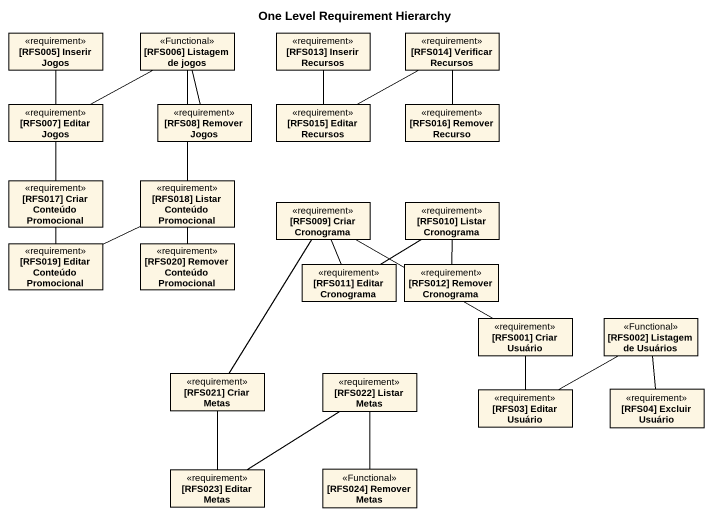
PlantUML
@startuml
title One Level Requirement Hierarchy
hide circle
hide empty members
class "[RFS005] Inserir Jogos" as RFS005_Inserir_Jogos <<requirement>>
class "[RFS006] Listagem de jogos" as RFS006_Listagem_de_jogos <<Functional>>
class "[RFS013] Inserir Recursos" as RFS013_Inserir_Recursos <<requirement>>
class "[RFS014] Verificar Recursos" as RFS014_Verificar_Recursos <<requirement>>
class "[RFS007] Editar Jogos" as RFS007_Editar_Jogos <<requirement>>
class "[RFS08] Remover Jogos" as RFS08_Remover_Jogos <<requirement>>
class "[RFS015] Editar Recursos" as RFS015_Editar_Recursos <<requirement>>
class "[RFS016] Remover Recurso" as RFS016_Remover_Recurso <<requirement>>
class "[RFS017] Criar Conteúdo Promocional" as RFS017_Criar_Conteúdo <<requirement>>
class "[RFS018] Listar Conteúdo Promocional" as RFS018_Listar_Conteúdo <<requirement>>
class "[RFS009] Criar Cronograma" as RFS009_Criar_Cronograma <<requirement>>
class "[RFS010] Listar Cronograma" as RFS010_Listar_Cronograma <<requirement>>
class "[RFS019] Editar Conteúdo Promocional" as RFS019_Editar_Conteúdo <<requirement>>
class "[RFS020] Remover Conteúdo Promocional" as RFS020_Remover_Conteúdo <<requirement>>
class "[RFS011] Editar Cronograma" as RFS011_Editar_Cronograma <<requirement>>
class "[RFS012] Remover Cronograma" as RFS012_Remover_Cronograma <<requirement>>
class "[RFS001] Criar Usuário" as RFS001_Criar_Usuário <<requirement>>
class "[RFS002] Listagem de Usuários" as RFS002_Listagem_de_Usuários <<Functional>>
class "[RFS021] Criar Metas" as RFS021_Criar_Metas <<requirement>>
class "[RFS022] Listar Metas" as RFS022_Listar_Metas <<requirement>>
class "[RFS03] Editar Usuário" as RFS03_Editar_Usuário <<requirement>>
class "[RFS04] Excluir Usuário" as RFS04_Excluir_Usuário <<requirement>>
class "[RFS023] Editar Metas" as RFS023_Editar_Metas <<requirement>>
class "[RFS024] Remover Metas" as RFS024_Remover_Metas <<Functional>>
RFS005_Inserir_Jogos -- RFS007_Editar_Jogos
RFS006_Listagem_de_jogos -left- RFS007_Editar_Jogos
RFS006_Listagem_de_jogos -- RFS08_Remover_Jogos
RFS006_Listagem_de_jogos -- RFS018_Listar_Conteúdo
RFS013_Inserir_Recursos -- RFS015_Editar_Recursos
RFS014_Verificar_Recursos -left- RFS015_Editar_Recursos
RFS014_Verificar_Recursos -- RFS016_Remover_Recurso
RFS017_Criar_Conteúdo -up- RFS007_Editar_Jogos
RFS017_Criar_Conteúdo -- RFS019_Editar_Conteúdo
RFS018_Listar_Conteúdo -left- RFS019_Editar_Conteúdo
RFS018_Listar_Conteúdo -- RFS020_Remover_Conteúdo
RFS009_Criar_Cronograma -- RFS011_Editar_Cronograma
RFS010_Listar_Cronograma -- RFS011_Editar_Cronograma
RFS010_Listar_Cronograma -- RFS012_Remover_Cronograma
RFS001_Criar_Usuário -left- RFS009_Criar_Cronograma
RFS001_Criar_Usuário -- RFS03_Editar_Usuário
RFS002_Listagem_de_Usuários -left- RFS03_Editar_Usuário
RFS002_Listagem_de_Usuários -- RFS04_Excluir_Usuário
RFS021_Criar_Metas -up- RFS009_Criar_Cronograma
RFS021_Criar_Metas -- RFS023_Editar_Metas
RFS022_Listar_Metas -- RFS023_Editar_Metas
RFS022_Listar_Metas -- RFS024_Remover_Metas
@enduml
